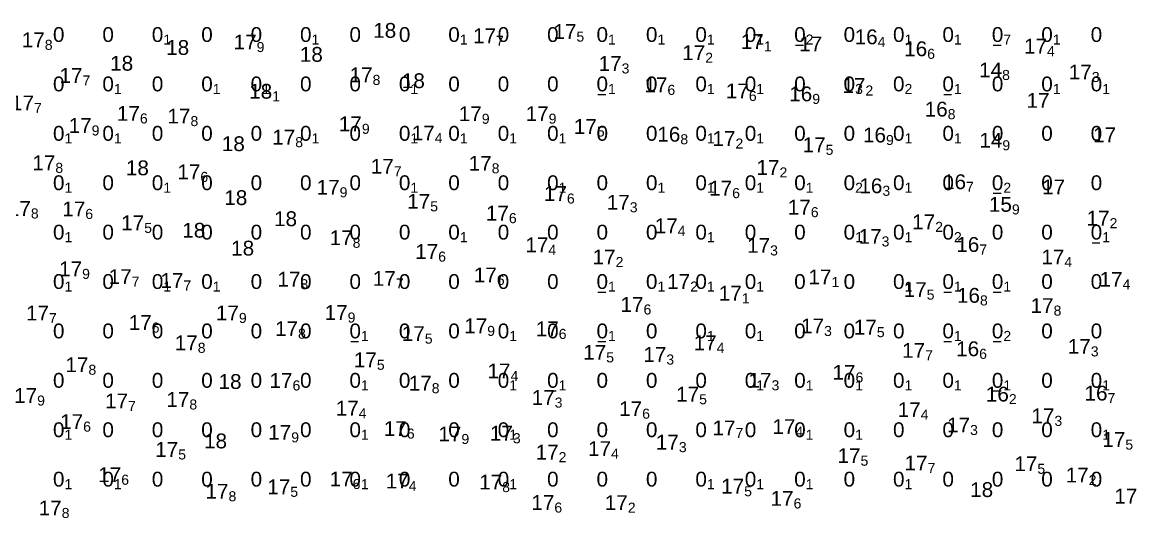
# Model space of a CAD drawing. Header units: millimetres. Extents: x 0 to 581027, y 0 to 6627194.
# Drawn here: x 580320.9 to 580456, y 6625771.9 to 6625831.5 of the extents above; entities that cross this region are included whole.
import ezdxf
from ezdxf.enums import TextEntityAlignment as Align

# ---------------------------------------------------------------- set-up
doc = ezdxf.new("R2010")
doc.units = ezdxf.units.MM
doc.layers.add('Soundings_1000', color=7, linetype='Continuous', true_color=0x000000)
doc.layers.add('soundings_diff', color=7, linetype='Continuous', true_color=0x000000)
doc.layers.add('tiff', color=7, linetype='Continuous')
doc.layers.add('tiff17.2', color=7, linetype='Continuous')
doc.styles.get("Standard").update_dxf_attribs({"font": 'arial.ttf'})
picture_1 = doc.add_image_def('image2.tif', size_in_pixel=(3838, 2796))
picture_2 = doc.add_image_def('image3.tif', size_in_pixel=(3838, 2796))
picture_3 = doc.add_image_def('image4.tif', size_in_pixel=(2844, 2049))

msp = doc.modelspace()

# ---------------------------------------------------------------- linework, layer by layer
at = {"layer": 'soundings_diff', "color": 18, "true_color": 0x000000}
for p, q in [((580414.78, 6625828.72, -0.16), (580415.72, 6625828.72, -0.16)), ((580438.78, 6625828.72, -0.73), (580439.72, 6625828.72, -0.73)), ((580390.78, 6625822.72, -0.07), (580391.72, 6625822.72, -0.07)), ((580432.78, 6625822.72, -0.07), (580433.72, 6625822.72, -0.07)), ((580438.78, 6625810.72, -0.2), (580439.72, 6625810.72, -0.2)), ((580450.78, 6625804.72, -0.09), (580451.72, 6625804.72, -0.09)), ((580390.78, 6625798.72, -0.05), (580391.72, 6625798.72, -0.05)), ((580432.78, 6625798.72, -0.13), (580433.72, 6625798.72, -0.13)), ((580438.78, 6625798.72, -0.08), (580439.72, 6625798.72, -0.08)), ((580360.78, 6625792.72, -0.07), (580361.72, 6625792.72, -0.07)), ((580390.78, 6625792.72, -0.05), (580391.72, 6625792.72, -0.05)), ((580432.78, 6625792.72, -0.09), (580433.72, 6625792.72, -0.09)), ((580438.78, 6625792.72, -0.15), (580439.72, 6625792.72, -0.15)), ((580384.78, 6625786.72, -0.13), (580385.72, 6625786.72, -0.13)), ((580438.78, 6625786.72, -0.13), (580439.72, 6625786.72, -0.13))]:
    msp.add_line(p, q, dxfattribs=at)

# ---------------------------------------------------------------- texts
at = {"layer": 'Soundings_1000', "color": 18, "true_color": 0x000000}
for s, p in [('18', (580366.28, 6625830.5, 18.01)), ('17', (580388.16, 6625830.36, 17.46)), ('17', (580323.61, 6625829.36, 17.82)), ('17', (580349.33, 6625829.09, 17.93)), ('17', (580378.4, 6625829.85, 17.7)), ('17', (580410.92, 6625829.16, 17.1)), ('17', (580418.01, 6625828.86, 16.97)), ('16', (580424.74, 6625829.72, 16.41)), ('18', (580341.14, 6625828.43, 18)), ('18', (580357.37, 6625827.59, 18)), ('17', (580403.8, 6625827.79, 17.15)), ('16', (580430.75, 6625828.27, 16.61)), ('17', (580445.3, 6625828.59, 17.35)), ('18', (580334.34, 6625826.51, 17.96)), ('17', (580393.65, 6625826.49, 17.25)), ('17', (580328.19, 6625825.03, 17.65)), ('17', (580363.41, 6625825.1, 17.78)), ('14', (580439.85, 6625825.7, 14.78)), ('17', (580450.74, 6625825.45, 17.28)), ('18', (580369.76, 6625824.39, 17.95)), ('17', (580399.21, 6625823.89, 17.63)), ('17', (580423.25, 6625823.81, 17.23)), ('18', (580351.22, 6625823.11, 18.09)), ('17', (580409.1, 6625823.15, 17.63)), ('16', (580416.8, 6625822.79, 16.9)), ('17', (580322.3, 6625821.69, 17.7)), ('16', (580433.24, 6625820.94, 16.76)), ('17', (580445.61, 6625822, 16.95)), ('17', (580335.16, 6625820.42, 17.57)), ('17', (580341.3, 6625820.1, 17.79)), ('17', (580376.67, 6625820.38, 17.93)), ('17', (580384.79, 6625820.39, 17.92)), ('17', (580329.3, 6625818.96, 17.9)), ('17', (580362.11, 6625819.16, 17.92)), ('17', (580370.96, 6625818.04, 17.38)), ('17', (580390.64, 6625818.83, 17.54)), ('18', (580347.9, 6625816.74, 18.03)), ('17', (580354.02, 6625817.54, 17.81)), ('16', (580400.78, 6625817.89, 16.8)), ('17', (580407.47, 6625817.37, 17.16)), ('16', (580425.75, 6625817.8, 16.89)), ('14', (580439.88, 6625817.16, 14.94)), ('17', (580453.69, 6625817.82, 16.95)), ('17', (580418.42, 6625816.61, 17.47)), ('17', (580324.89, 6625814.42, 17.76)), ('17', (580365.99, 6625814, 17.7)), ('17', (580377.87, 6625814.36, 17.78)), ('18', (580336.25, 6625813.81, 17.97)), ('17', (580342.5, 6625813.32, 17.58)), ('17', (580412.82, 6625813.86, 17.24)), ('17', (580359.41, 6625811.45, 17.88)), ('17', (580407.07, 6625811.35, 17.55)), ('16', (580425.31, 6625811.63, 16.29)), ('16', (580435.47, 6625812.12, 16.67)), ('17', (580447.5, 6625811.49, 17.03)), ('18', (580348.2, 6625810.19, 17.96)), ('17', (580387.01, 6625810.69, 17.63)), ('17', (580321.92, 6625808.88, 17.81)), ('17', (580328.53, 6625808.82, 17.63)), ('17', (580370.41, 6625809.74, 17.53)), ('17', (580394.64, 6625809.63, 17.25)), ('17', (580416.62, 6625809.04, 17.55)), ('15', (580441.04, 6625809.37, 15.92)), ('18', (580354.24, 6625807.63, 18.01)), ('17', (580379.96, 6625808.31, 17.58)), ('17', (580431.72, 6625807.25, 17.15)), ('17', (580452.9, 6625807.7, 17.19)), ('17', (580335.68, 6625807.13, 17.53)), ('18', (580343.1, 6625806.23, 17.97)), ('17', (580400.46, 6625806.77, 17.4)), ('17', (580360.99, 6625805.32, 17.78)), ('17', (580425.22, 6625805.48, 17.28)), ('16', (580437.08, 6625804.5, 16.69)), ('18', (580349.03, 6625804.06, 18.04)), ('17', (580371.38, 6625803.64, 17.62)), ('17', (580384.76, 6625804.46, 17.35)), ('17', (580411.68, 6625804.39, 17.32)), ('17', (580392.92, 6625802.98, 17.21)), ('17', (580447.41, 6625802.98, 17.44)), ('17', (580328.14, 6625801.54, 17.86)), ('17', (580334.16, 6625800.6, 17.69)), ('17', (580378.5, 6625800.8, 17.62)), ('17', (580419.13, 6625800.56, 17.13)), ('17', (580340.44, 6625800.13, 17.65)), ('17', (580354.65, 6625800.28, 17.81)), ('17', (580366.23, 6625800.38, 17.72)), ('17', (580401.97, 6625800, 17.24)), ('17', (580454.48, 6625800.27, 17.44)), ('17', (580408.24, 6625798.58, 17.07)), ('17', (580430.69, 6625799.02, 17.51)), ('16', (580437.16, 6625798.32, 16.81)), ('17', (580396.31, 6625797.22, 17.62)), ('17', (580446.1, 6625797.08, 17.75)), ('17', (580324.12, 6625796.17, 17.68)), ('17', (580336.59, 6625795.02, 17.55)), ('17', (580347.18, 6625796.19, 17.87)), ('17', (580360.38, 6625796.24, 17.89)), ('17', (580354.36, 6625794.28, 17.84)), ('17', (580369.75, 6625793.68, 17.53)), ('17', (580377.33, 6625794.62, 17.9)), ('17', (580386.01, 6625794.25, 17.56)), ('17', (580418.23, 6625794.61, 17.27)), ('17', (580424.64, 6625794.46, 17.51)), ('17', (580342.18, 6625792.56, 17.78)), ('17', (580405.19, 6625792.56, 17.44)), ('17', (580391.78, 6625791.4, 17.48)), ('17', (580399.08, 6625791.14, 17.26)), ('17', (580430.5, 6625791.64, 17.67)), ('16', (580437.06, 6625791.83, 16.58)), ('17', (580450.62, 6625792.13, 17.29)), ('17', (580328.91, 6625789.9, 17.77)), ('17', (580363.93, 6625790.5, 17.53)), ('17', (580380.16, 6625789.14, 17.44)), ('17', (580422.05, 6625788.97, 17.64)), ('18', (580347.5, 6625787.86, 17.98)), ('17', (580353.69, 6625787.99, 17.56)), ('17', (580370.59, 6625787.66, 17.78)), ('17', (580411.85, 6625788.01, 17.33)), ('17', (580322.68, 6625786.16, 17.87)), ('17', (580341.16, 6625785.68, 17.81)), ('17', (580385.52, 6625785.91, 17.31)), ('17', (580403.06, 6625786.32, 17.45)), ('16', (580440.67, 6625786.33, 16.19)), ('16', (580452.65, 6625786.45, 16.66)), ('17', (580333.72, 6625785.5, 17.67)), ('17', (580361.73, 6625784.62, 17.44)), ('17', (580396.14, 6625784.56, 17.59)), ('17', (580429.96, 6625784.44, 17.44)), ('17', (580328.27, 6625782.99, 17.59)), ('17', (580446.2, 6625783.69, 17.34)), ('17', (580353.53, 6625781.69, 17.87)), ('17', (580367.57, 6625782.14, 17.58)), ('17', (580380.45, 6625781.58, 17.3)), ('17', (580407.48, 6625782.22, 17.74)), ('17', (580414.75, 6625782.38, 17.44)), ('17', (580435.96, 6625782.58, 17.28)), ('18', (580345.74, 6625780.64, 17.96)), ('17', (580374.2, 6625781.49, 17.94)), ('17', (580400.6, 6625780.5, 17.29)), ('17', (580454.81, 6625780.81, 17.49)), ('17', (580339.81, 6625779.61, 17.49)), ('17', (580386, 6625779.28, 17.2)), ('17', (580392.36, 6625779.71, 17.43)), ('17', (580422.66, 6625778.85, 17.51)), ('17', (580430.8, 6625777.96, 17.67)), ('17', (580444.13, 6625777.87, 17.51)), ('17', (580332.89, 6625776.54, 17.64)), ('17', (580450.36, 6625776.5, 17.22)), ('17', (580353.42, 6625775.07, 17.52)), ('17', (580360.99, 6625776.02, 17.62)), ('17', (580367.8, 6625775.77, 17.41)), ('17', (580379.15, 6625775.65, 17.78)), ('17', (580408.53, 6625775.14, 17.48)), ('18', (580438.76, 6625774.73, 17.98)), ('17', (580345.92, 6625774.53, 17.78)), ('17', (580414.53, 6625773.66, 17.64)), ('17', (580456.27, 6625773.94, 17.37)), ('17', (580325.66, 6625772.5, 17.75)), ('17', (580385.48, 6625773.16, 17.62)), ('17', (580394.4, 6625773.15, 17.22))]:
    msp.add_text(s, height=1.8, dxfattribs=at).set_placement(p, align=Align.MIDDLE_RIGHT)
for s, p in [('7', (580378.4, 6625829.85, 17.7)), ('5', (580388.16, 6625830.36, 17.46)), ('4', (580424.74, 6625829.72, 16.41)), ('8', (580323.61, 6625829.36, 17.82)), ('9', (580349.33, 6625829.09, 17.93)), ('1', (580410.92, 6625829.16, 17.1)), ('4', (580445.3, 6625828.59, 17.35)), ('2', (580403.8, 6625827.79, 17.15)), ('6', (580430.75, 6625828.27, 16.61)), ('3', (580393.65, 6625826.49, 17.25)), ('8', (580439.85, 6625825.7, 14.78)), ('7', (580328.19, 6625825.03, 17.65)), ('8', (580363.41, 6625825.1, 17.78)), ('3', (580450.74, 6625825.45, 17.28)), ('1', (580351.22, 6625823.11, 18.09)), ('6', (580399.21, 6625823.89, 17.63)), ('6', (580409.1, 6625823.15, 17.63)), ('2', (580423.25, 6625823.81, 17.23)), ('7', (580322.3, 6625821.69, 17.7)), ('9', (580416.8, 6625822.79, 16.9)), ('6', (580335.16, 6625820.42, 17.57)), ('9', (580376.67, 6625820.38, 17.93)), ('9', (580384.79, 6625820.39, 17.92)), ('8', (580433.24, 6625820.94, 16.76)), ('9', (580329.3, 6625818.96, 17.9)), ('8', (580341.3, 6625820.1, 17.79)), ('9', (580362.11, 6625819.16, 17.92)), ('8', (580354.02, 6625817.54, 17.81)), ('4', (580370.96, 6625818.04, 17.38)), ('5', (580390.64, 6625818.83, 17.54)), ('8', (580400.78, 6625817.89, 16.8)), ('9', (580425.75, 6625817.8, 16.89)), ('2', (580407.47, 6625817.37, 17.16)), ('5', (580418.42, 6625816.61, 17.47)), ('9', (580439.88, 6625817.16, 14.94)), ('8', (580324.89, 6625814.42, 17.76)), ('7', (580365.99, 6625814, 17.7)), ('8', (580377.87, 6625814.36, 17.78)), ('2', (580412.82, 6625813.86, 17.24)), ('6', (580342.5, 6625813.32, 17.58)), ('7', (580435.47, 6625812.12, 16.67)), ('9', (580359.41, 6625811.45, 17.88)), ('6', (580407.07, 6625811.35, 17.55)), ('3', (580425.31, 6625811.63, 16.29)), ('5', (580370.41, 6625809.74, 17.53)), ('6', (580387.01, 6625810.69, 17.63)), ('3', (580394.64, 6625809.63, 17.25)), ('8', (580321.92, 6625808.88, 17.81)), ('6', (580328.53, 6625808.82, 17.63)), ('6', (580379.96, 6625808.31, 17.58)), ('6', (580416.62, 6625809.04, 17.55)), ('9', (580441.04, 6625809.37, 15.92)), ('5', (580335.68, 6625807.13, 17.53)), ('4', (580400.46, 6625806.77, 17.4)), ('2', (580431.72, 6625807.25, 17.15)), ('2', (580452.9, 6625807.7, 17.19)), ('3', (580425.22, 6625805.48, 17.28)), ('8', (580360.99, 6625805.32, 17.78)), ('4', (580384.76, 6625804.46, 17.35)), ('3', (580411.68, 6625804.39, 17.32)), ('7', (580437.08, 6625804.5, 16.69)), ('6', (580371.38, 6625803.64, 17.62)), ('2', (580392.92, 6625802.98, 17.21)), ('4', (580447.41, 6625802.98, 17.44)), ('9', (580328.14, 6625801.54, 17.86)), ('7', (580334.16, 6625800.6, 17.69)), ('7', (580340.44, 6625800.13, 17.65)), ('8', (580354.65, 6625800.28, 17.81)), ('7', (580366.23, 6625800.38, 17.72)), ('6', (580378.5, 6625800.8, 17.62)), ('2', (580401.97, 6625800, 17.24)), ('1', (580419.13, 6625800.56, 17.13)), ('4', (580454.48, 6625800.27, 17.44)), ('5', (580430.69, 6625799.02, 17.51)), ('1', (580408.24, 6625798.58, 17.07)), ('8', (580437.16, 6625798.32, 16.81)), ('7', (580324.12, 6625796.17, 17.68)), ('9', (580347.18, 6625796.19, 17.87)), ('9', (580360.38, 6625796.24, 17.89)), ('6', (580396.31, 6625797.22, 17.62)), ('8', (580446.1, 6625797.08, 17.75)), ('6', (580336.59, 6625795.02, 17.55)), ('9', (580377.33, 6625794.62, 17.9)), ('3', (580418.23, 6625794.61, 17.27)), ('8', (580354.36, 6625794.28, 17.84)), ('5', (580369.75, 6625793.68, 17.53)), ('6', (580386.01, 6625794.25, 17.56)), ('5', (580424.64, 6625794.46, 17.51)), ('8', (580342.18, 6625792.56, 17.78)), ('4', (580405.19, 6625792.56, 17.44)), ('3', (580450.62, 6625792.13, 17.29)), ('5', (580391.78, 6625791.4, 17.48)), ('3', (580399.08, 6625791.14, 17.26)), ('7', (580430.5, 6625791.64, 17.67)), ('6', (580437.06, 6625791.83, 16.58)), ('8', (580328.91, 6625789.9, 17.77)), ('5', (580363.93, 6625790.5, 17.53)), ('6', (580353.69, 6625787.99, 17.56)), ('4', (580380.16, 6625789.14, 17.44)), ('3', (580411.85, 6625788.01, 17.33)), ('6', (580422.05, 6625788.97, 17.64)), ('8', (580370.59, 6625787.66, 17.78)), ('7', (580452.65, 6625786.45, 16.66)), ('9', (580322.68, 6625786.16, 17.87)), ('7', (580333.72, 6625785.5, 17.67)), ('8', (580341.16, 6625785.68, 17.81)), ('3', (580385.52, 6625785.91, 17.31)), ('5', (580403.06, 6625786.32, 17.45)), ('2', (580440.67, 6625786.33, 16.19)), ('4', (580361.73, 6625784.62, 17.44)), ('6', (580396.14, 6625784.56, 17.59)), ('4', (580429.96, 6625784.44, 17.44)), ('6', (580328.27, 6625782.99, 17.59)), ('3', (580435.96, 6625782.58, 17.28)), ('3', (580446.2, 6625783.69, 17.34)), ('9', (580353.53, 6625781.69, 17.87)), ('6', (580367.57, 6625782.14, 17.58)), ('9', (580374.2, 6625781.49, 17.94)), ('3', (580380.45, 6625781.58, 17.3)), ('7', (580407.48, 6625782.22, 17.74)), ('4', (580414.75, 6625782.38, 17.44)), ('4', (580392.36, 6625779.71, 17.43)), ('3', (580400.6, 6625780.5, 17.29)), ('5', (580454.81, 6625780.81, 17.49)), ('5', (580339.81, 6625779.61, 17.49)), ('2', (580386, 6625779.28, 17.2)), ('5', (580422.66, 6625778.85, 17.51)), ('7', (580430.8, 6625777.96, 17.67)), ('5', (580444.13, 6625777.87, 17.51)), ('6', (580332.89, 6625776.54, 17.64)), ('6', (580360.99, 6625776.02, 17.62)), ('4', (580367.8, 6625775.77, 17.41)), ('8', (580379.15, 6625775.65, 17.78)), ('2', (580450.36, 6625776.5, 17.22)), ('8', (580345.92, 6625774.53, 17.78)), ('5', (580353.42, 6625775.07, 17.52)), ('5', (580408.53, 6625775.14, 17.48)), ('6', (580385.48, 6625773.16, 17.62)), ('2', (580394.4, 6625773.15, 17.22)), ('6', (580414.53, 6625773.66, 17.64)), ('8', (580325.66, 6625772.5, 17.75))]:
    msp.add_text(s, height=1.22, dxfattribs=at).set_placement(p, align=Align.TOP_LEFT)
at = {"layer": 'soundings_diff', "color": 18, "true_color": 0x000000}
for p in [(580326, 6625830, 0.03), (580332, 6625830, 0.04), (580338, 6625830, 0.06), (580344, 6625830), (580350, 6625830, 0.03), (580356, 6625830, 0.05), (580362, 6625830, -0.04), (580368, 6625830, -0.01), (580374, 6625830, 0.1), (580380, 6625830, 0.03), (580386, 6625830, 0.03), (580392, 6625830, 0.06), (580398, 6625830, 0.05), (580404, 6625830, 0.06), (580410, 6625830, 0.12), (580416, 6625830, -0.16), (580422, 6625830, -0.01), (580428, 6625830, 0.05), (580434, 6625830, 0.1), (580440, 6625830, -0.73), (580446, 6625830, 0.06), (580452, 6625830, 0.04), (580326, 6625824, 0.03), (580332, 6625824, 0.06), (580338, 6625824, -0.01), (580344, 6625824, 0.05), (580350, 6625824, 0.05), (580356, 6625824), (580362, 6625824, 0.04), (580368, 6625824, 0.08), (580374, 6625824), (580380, 6625824, 0.04), (580386, 6625824, 0.01), (580392, 6625824, -0.07), (580398, 6625824), (580404, 6625824, 0.06), (580410, 6625824, 0.06), (580416, 6625824, -0.03), (580422, 6625824, 0.26), (580428, 6625824, 0.17), (580434, 6625824, -0.07), (580440, 6625824, -0.04), (580446, 6625824, 0.05), (580452, 6625824, 0.1), (580326, 6625818, 0.07), (580332, 6625818, 0.05), (580338, 6625818, 0.03), (580344, 6625818, 0.04), (580350, 6625818, 0.04), (580356, 6625818, 0.1), (580362, 6625818, -0.01), (580368, 6625818, 0.06), (580374, 6625818, 0.11), (580380, 6625818, 0.08), (580386, 6625818, 0.05), (580392, 6625818, 0.02), (580398, 6625818, 0.02), (580404, 6625818, 0.09), (580410, 6625818, 0.06), (580416, 6625818, 0.01), (580422, 6625818, 0.01), (580428, 6625818, 0.08), (580434, 6625818, 0.07), (580440, 6625818, 0.03), (580446, 6625818, -0.01), (580452, 6625818, 0.01), (580326, 6625812, 0.07), (580332, 6625812, 0.03), (580338, 6625812, 0.09), (580344, 6625812, -0.03), (580350, 6625812, -0.01), (580356, 6625812, -0.03), (580362, 6625812, 0.01), (580368, 6625812, 0.12), (580374, 6625812, 0.03), (580380, 6625812, 0.04), (580386, 6625812, 0.06), (580392, 6625812, 0.04), (580398, 6625812, 0.08), (580404, 6625812, 0.07), (580410, 6625812, 0.14), (580416, 6625812, 0.1), (580422, 6625812, 0.18), (580428, 6625812, 0.11), (580434, 6625812, 0.03), (580440, 6625812, -0.2), (580446, 6625812, 0.02), (580452, 6625812, 0.02), (580326, 6625806, 0.06), (580332, 6625806, 0.02), (580338, 6625806, 0.02), (580344, 6625806, -0.02), (580350, 6625806, 0.03), (580356, 6625806, -0.02), (580362, 6625806, 0.01), (580368, 6625806, 0.01), (580374, 6625806, 0.06), (580380, 6625806, 0.04), (580386, 6625806, 0.04), (580392, 6625806, -0.02), (580398, 6625806, 0.02), (580404, 6625806, 0.1), (580410, 6625806, -0.03), (580416, 6625806, 0.01), (580422, 6625806, 0.06), (580428, 6625806, 0.1), (580434, 6625806, 0.2), (580440, 6625806, -0.02), (580446, 6625806, -0.03), (580452, 6625806, -0.09), (580326, 6625800, 0.09), (580332, 6625800, 0.01), (580338, 6625800, 0.05), (580344, 6625800, 0.05), (580350, 6625800, -0.01), (580356, 6625800, 0.02), (580362, 6625800, 0.04), (580368, 6625800, 0.03), (580374, 6625800, 0.03), (580380, 6625800, -0.01), (580386, 6625800, -0.01), (580392, 6625800, -0.05), (580398, 6625800, 0.07), (580404, 6625800, 0.07), (580410, 6625800, 0.08), (580416, 6625800, 0.01), (580422, 6625800, 0.04), (580428, 6625800, 0.05), (580434, 6625800, -0.13), (580440, 6625800, -0.08), (580446, 6625800, -0.01), (580452, 6625800, -0.03), (580326, 6625794, 0.03), (580332, 6625794, 0.03), (580338, 6625794, 0.01), (580344, 6625794, 0.04), (580350, 6625794), (580356, 6625794, 0.01), (580362, 6625794, -0.07), (580368, 6625794), (580374, 6625794, 0.04), (580380, 6625794, 0.05), (580386, 6625794, 0.04), (580392, 6625794, -0.05), (580398, 6625794, -0.02), (580404, 6625794, 0.07), (580410, 6625794, 0.08), (580416, 6625794, 0.01), (580422, 6625794, 0.03), (580428, 6625794, 0.01), (580434, 6625794, -0.09), (580440, 6625794, -0.15), (580446, 6625794, 0.01), (580452, 6625794), (580326, 6625788), (580332, 6625788, 0.04), (580338, 6625788, 0.02), (580344, 6625788), (580350, 6625788, 0.03), (580356, 6625788, -0.02), (580362, 6625788, 0.06), (580368, 6625788, 0.01), (580374, 6625788, 0.01), (580380, 6625788, 0.09), (580386, 6625788, -0.13), (580392, 6625788, 0.01), (580398, 6625788), (580404, 6625788), (580410, 6625788, 0.05), (580416, 6625788, 0.06), (580422, 6625788, 0.07), (580428, 6625788, 0.05), (580434, 6625788, 0.05), (580440, 6625788, -0.13), (580446, 6625788, 0.02), (580452, 6625788, 0.09), (580326, 6625782, 0.06), (580332, 6625782, 0.02), (580338, 6625782, -0.03), (580344, 6625782, -0.01), (580350, 6625782, -0.03), (580356, 6625782, -0.01), (580362, 6625782, 0.12), (580368, 6625782, 0.03), (580374, 6625782, 0.01), (580380, 6625782, 0.06), (580386, 6625782, 0.01), (580392, 6625782, 0.01), (580398, 6625782, -0.02), (580404, 6625782), (580410, 6625782, 0.01), (580416, 6625782, 0.11), (580422, 6625782, 0.06), (580428, 6625782, 0.04), (580434, 6625782, -0.02), (580440, 6625782, 0.04), (580446, 6625782, 0.03), (580452, 6625782, 0.07), (580326, 6625776, 0.06), (580332, 6625776, 0.07), (580338, 6625776, -0.01), (580344, 6625776, -0.01), (580350, 6625776), (580356, 6625776, 0.03), (580362, 6625776, 0.05), (580368, 6625776, -0.02), (580374, 6625776, 0.04), (580380, 6625776, 0.07), (580386, 6625776, 0.04), (580392, 6625776, 0.03), (580398, 6625776, -0.04), (580404, 6625776, 0.05), (580410, 6625776, 0.08), (580416, 6625776, 0.06), (580422, 6625776, 0.02), (580428, 6625776, 0.06), (580434, 6625776, -0.04), (580440, 6625776, -0.03), (580446, 6625776, 0.01), (580452, 6625776, 0.04)]:
    msp.add_text('0', height=1.8, dxfattribs=at).set_placement(p, align=Align.MIDDLE_RIGHT)
for s, p in [('1', (580338, 6625830, 0.06)), ('1', (580356, 6625830, 0.05)), ('1', (580374, 6625830, 0.1)), ('1', (580392, 6625830, 0.06)), ('1', (580398, 6625830, 0.05)), ('1', (580404, 6625830, 0.06)), ('1', (580410, 6625830, 0.12)), ('2', (580416, 6625830, -0.16)), ('1', (580428, 6625830, 0.05)), ('1', (580434, 6625830, 0.1)), ('7', (580440, 6625830, -0.73)), ('1', (580446, 6625830, 0.06)), ('1', (580332, 6625824, 0.06)), ('1', (580344, 6625824, 0.05)), ('1', (580350, 6625824, 0.05)), ('1', (580368, 6625824, 0.08)), ('1', (580392, 6625824, -0.07)), ('1', (580404, 6625824, 0.06)), ('1', (580410, 6625824, 0.06)), ('3', (580422, 6625824, 0.26)), ('2', (580428, 6625824, 0.17)), ('1', (580434, 6625824, -0.07)), ('1', (580446, 6625824, 0.05)), ('1', (580452, 6625824, 0.1)), ('1', (580326, 6625818, 0.07)), ('1', (580332, 6625818, 0.05)), ('1', (580356, 6625818, 0.1)), ('1', (580368, 6625818, 0.06)), ('1', (580374, 6625818, 0.11)), ('1', (580380, 6625818, 0.08)), ('1', (580386, 6625818, 0.05)), ('1', (580404, 6625818, 0.09)), ('1', (580410, 6625818, 0.06)), ('1', (580428, 6625818, 0.08)), ('1', (580434, 6625818, 0.07)), ('1', (580326, 6625812, 0.07)), ('1', (580338, 6625812, 0.09)), ('1', (580368, 6625812, 0.12)), ('1', (580386, 6625812, 0.06)), ('1', (580398, 6625812, 0.08)), ('1', (580404, 6625812, 0.07)), ('1', (580410, 6625812, 0.14)), ('1', (580416, 6625812, 0.1)), ('2', (580422, 6625812, 0.18)), ('1', (580428, 6625812, 0.11)), ('2', (580440, 6625812, -0.2)), ('1', (580326, 6625806, 0.06)), ('1', (580374, 6625806, 0.06)), ('1', (580404, 6625806, 0.1)), ('1', (580422, 6625806, 0.06)), ('1', (580428, 6625806, 0.1)), ('2', (580434, 6625806, 0.2)), ('1', (580452, 6625806, -0.09)), ('1', (580326, 6625800, 0.09)), ('1', (580338, 6625800, 0.05)), ('1', (580344, 6625800, 0.05)), ('1', (580392, 6625800, -0.05)), ('1', (580398, 6625800, 0.07)), ('1', (580404, 6625800, 0.07)), ('1', (580410, 6625800, 0.08)), ('1', (580428, 6625800, 0.05)), ('1', (580434, 6625800, -0.13)), ('1', (580440, 6625800, -0.08)), ('1', (580362, 6625794, -0.07)), ('1', (580380, 6625794, 0.05)), ('1', (580392, 6625794, -0.05)), ('1', (580404, 6625794, 0.07)), ('1', (580410, 6625794, 0.08)), ('1', (580434, 6625794, -0.09)), ('2', (580440, 6625794, -0.15)), ('1', (580362, 6625788, 0.06)), ('1', (580380, 6625788, 0.09)), ('1', (580386, 6625788, -0.13)), ('1', (580410, 6625788, 0.05)), ('1', (580416, 6625788, 0.06)), ('1', (580422, 6625788, 0.07)), ('1', (580428, 6625788, 0.05)), ('1', (580434, 6625788, 0.05)), ('1', (580440, 6625788, -0.13)), ('1', (580452, 6625788, 0.09)), ('1', (580326, 6625782, 0.06)), ('1', (580362, 6625782, 0.12)), ('1', (580380, 6625782, 0.06)), ('1', (580416, 6625782, 0.11)), ('1', (580422, 6625782, 0.06)), ('1', (580452, 6625782, 0.07)), ('1', (580326, 6625776, 0.06)), ('1', (580332, 6625776, 0.07)), ('1', (580362, 6625776, 0.05)), ('1', (580380, 6625776, 0.07)), ('1', (580404, 6625776, 0.05)), ('1', (580410, 6625776, 0.08)), ('1', (580416, 6625776, 0.06)), ('1', (580428, 6625776, 0.06))]:
    msp.add_text(s, height=1.22, dxfattribs=at).set_placement(p, align=Align.TOP_LEFT)

# ---------------------------------------------------------------- pictures from other files: only their frames are drawn
at = {"layer": 'soundings_diff', "color": 7, "true_color": 0xffffff}
image = msp.add_image(picture_3, insert=(580007.44, 6625621.28), size_in_units=(568.8, 409.8), dxfattribs=at)
image.dxf.flags = 7
at = {"layer": 'tiff', "color": 7, "true_color": 0xffffff}
image = msp.add_image(picture_1, insert=(580010.5, 6625614.78), size_in_units=(575.7, 419.4), dxfattribs=dict(at, brightness=70))
image.dxf.flags = 7
at = {"layer": 'tiff17.2', "color": 7, "true_color": 0xffffff}
image = msp.add_image(picture_2, insert=(580010.5, 6625614.78), size_in_units=(575.7, 419.4), dxfattribs=dict(at, brightness=70))
image.dxf.flags = 7

doc.saveas('drawing.dxf')
